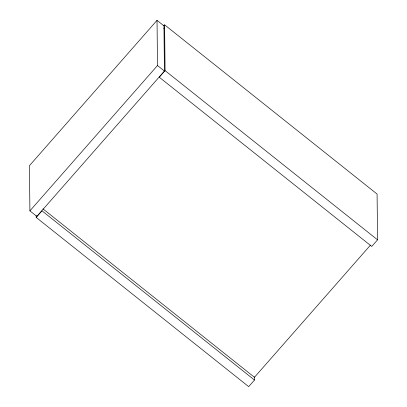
<?xml version="1.0" encoding="UTF-8"?>
<svg xmlns="http://www.w3.org/2000/svg" width="407" height="407" viewBox="0 0 407 407"><rect width="100%" height="100%" fill="white"/><g stroke="black" fill="none" stroke-linecap="round" stroke-linejoin="round"><path stroke-width="0.61" d="M157.026 20.35L29.436 165.695L29.909 210.867L36.839 216.387L164.428 71.042L163.955 25.87L157.026 20.35L157.499 65.522L29.909 210.867M163.756 25.783L164.596 24.827L377.08 194.053L377.564 239.835L371.764 246.444L159.274 77.218L165.074 70.615L164.596 24.827M163.787 28.531L164.621 27.574M36.198 217.424L41.997 210.821L254.487 380.041L248.687 386.65L36.198 217.424L36.177 215.517M370.477 245.126L254.456 377.294L42.964 208.862M165.074 70.615L377.564 239.835M157.499 65.522L164.428 71.042M254.451 376.862L254.487 380.041"/></g></svg>
